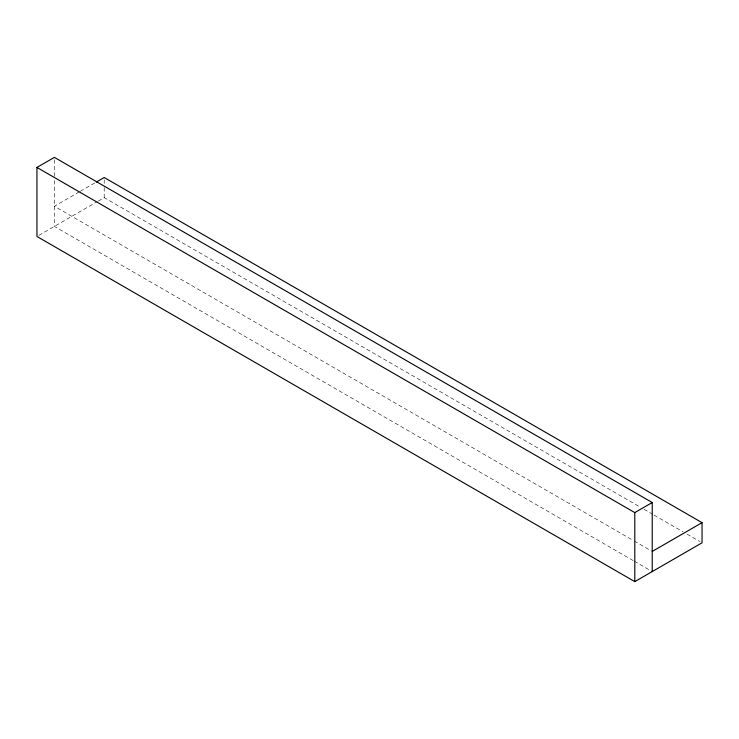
<?xml version="1.0" encoding="UTF-8"?>
<svg xmlns="http://www.w3.org/2000/svg" width="739" height="739" viewBox="0 0 739 739"><rect width="100%" height="100%" fill="white"/><g stroke="black" fill="none" stroke-linecap="round" stroke-linejoin="round"><path stroke-width="0.55" stroke-dasharray="3.69 2.77" d="M79.295 191.881L54.39 206.264L633.231 540.458M80.292 191.309L95.239 182.681M38.89 235.353L97.234 201.664M98.232 201.091L104.208 197.636L640.066 507.019M644.066 509.319L653.064 514.52M654.061 515.092L683.058 531.831M687.058 534.14L700.055 541.65M634.238 541.04L651.235 550.851M633.231 560.596L54.39 226.402L54.39 179.226M634.238 561.178L651.235 570.988M104.208 179.743L104.208 186.45M104.208 187.567L104.208 197.636M54.39 159.67L54.39 178.081"/><path stroke-width="1.11" d="M96.236 182.108L104.208 177.508L702.05 522.667L702.05 542.805L634.792 581.63L36.95 236.471L36.95 167.439L54.39 157.37L652.232 502.529L652.232 571.561M36.95 167.439L634.792 512.598L652.232 502.529M652.232 551.433L702.05 522.667M634.792 512.598L634.792 581.63"/></g></svg>
